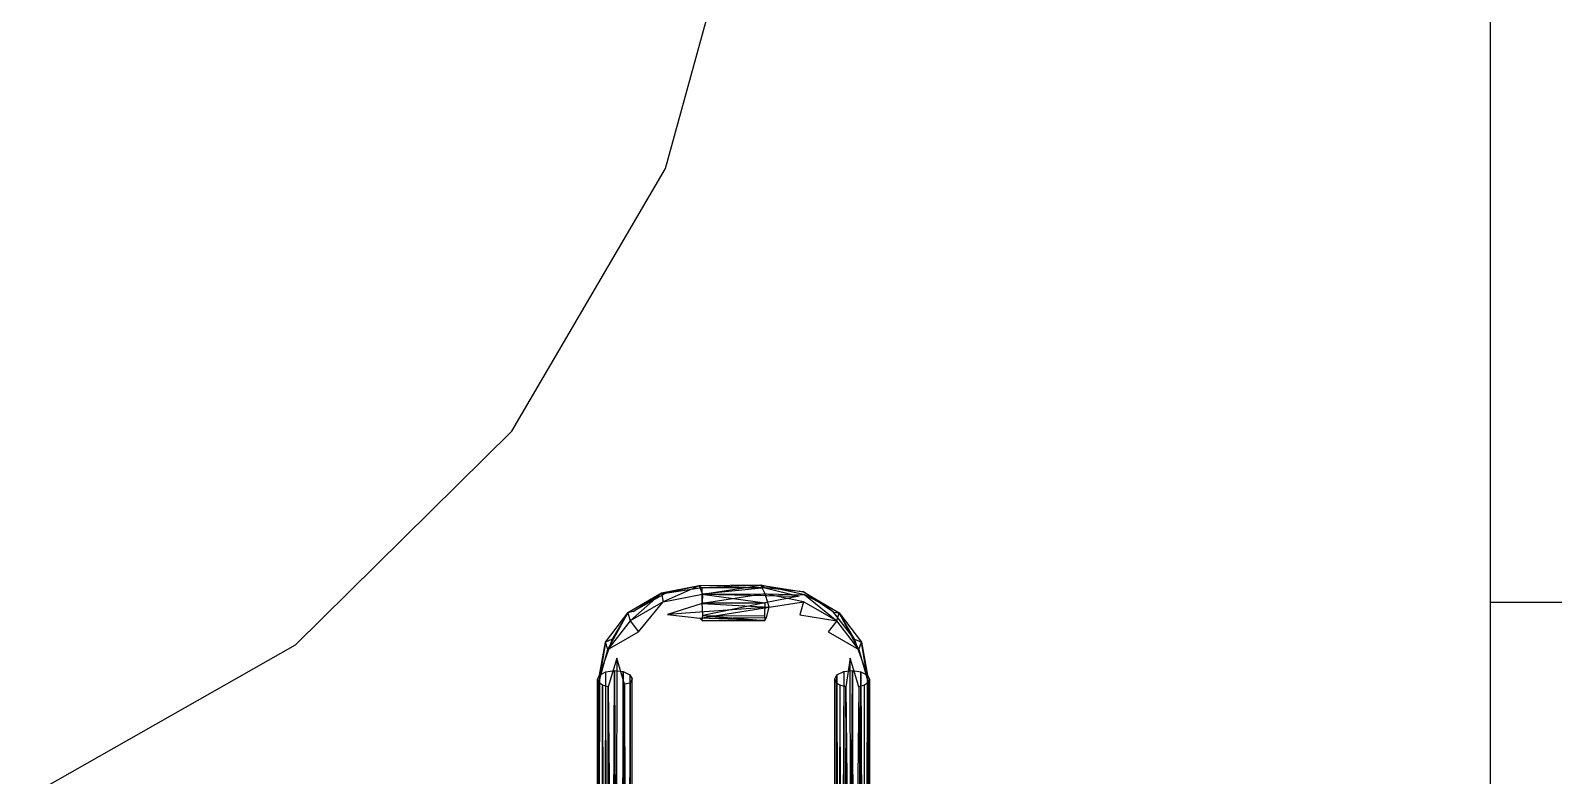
# Model space of a CAD drawing. Header units: inches. Extents: x 0 to 54693, y 0 to 31146.
# Drawn here: x 13369.6 to 13587.7, y 14923.5 to 15030.2 of the extents above; entities that cross this region are included whole.
import ezdxf

# ---------------------------------------------------------------- set-up
doc = ezdxf.new("R2010")
doc.units = ezdxf.units.IN
doc.header["$MEASUREMENT"] = 0
doc.layers.add('Added', color=3, linetype='Continuous')

msp = doc.modelspace()

# ---------------------------------------------------------------- linework, layer by layer
at = {"layer": 'Added', "linetype": 'Continuous', "lineweight": -2, "ltscale": 0.18}
for p, q in [((13578.66, 14748.32), (13578.66, 15348.33)), ((13460.52, 15010.41), (13472.08, 15052.44)), ((13438.48, 14972.8), (13460.52, 15010.41)), ((13407.45, 14942.17), (13438.48, 14972.8)), ((13465.33, 14950.66), (13459.92, 14949.59)), ((13465.33, 14950.66), (13460.19, 14948.37)), ((13465.33, 14950.66), (13460.45, 14949.56)), ((13465.74, 14950.37), (13460.45, 14949.56)), ((13474.16, 14950.75), (13465.33, 14950.66)), ((13465.33, 14950.66), (13465.8, 14949.46)), ((13465.33, 14950.66), (13465.74, 14950.37)), ((13474.16, 14950.75), (13465.74, 14950.37)), ((13465.74, 14948.22), (13465.74, 14950.37)), ((13474.74, 14950.37), (13465.74, 14950.37)), ((13474.74, 14950.37), (13465.74, 14949.46)), ((13465.8, 14949.46), (13474.16, 14950.75)), ((13480.48, 14949.39), (13474.16, 14950.75)), ((13474.16, 14950.75), (13480.29, 14949.79)), ((13474.74, 14950.37), (13474.16, 14950.75)), ((13474.77, 14949.52), (13474.16, 14950.75)), ((13474.74, 14950.37), (13479.67, 14949.16)), ((13480.29, 14949.79), (13474.74, 14950.37)), ((13459.92, 14949.59), (13455.1, 14946.77)), ((13459.92, 14949.59), (13455.44, 14945.66)), ((13460.19, 14948.37), (13455.44, 14945.66)), ((13455.9, 14946.98), (13459.92, 14949.59)), ((13460.45, 14949.56), (13455.9, 14946.98)), ((13456.65, 14944.08), (13460.19, 14948.37)), ((13459.92, 14949.59), (13460.45, 14949.56)), ((13459.92, 14949.59), (13460.19, 14948.37)), ((13460.19, 14948.37), (13465.8, 14949.46)), ((13465.74, 14948.14), (13460.82, 14946.56)), ((13474.77, 14949.52), (13465.74, 14948.14)), ((13465.74, 14949.46), (13479.67, 14949.16)), ((13465.74, 14949.46), (13474.74, 14948.22)), ((13465.8, 14949.46), (13465.74, 14948.14)), ((13465.86, 14946.43), (13465.74, 14948.22)), ((13465.74, 14948.22), (13474.74, 14948.22)), ((13465.74, 14948.14), (13475.35, 14947.59)), ((13465.8, 14949.46), (13474.77, 14949.52)), ((13474.74, 14948.22), (13465.86, 14946.43)), ((13474.74, 14948.22), (13474.68, 14946.35)), ((13479.67, 14949.16), (13474.74, 14948.22)), ((13474.77, 14949.52), (13480.48, 14949.39)), ((13475.35, 14947.59), (13474.77, 14949.52)), ((13480.3, 14948.37), (13474.77, 14949.52)), ((13475.35, 14947.59), (13480.3, 14948.37)), ((13480.3, 14948.37), (13479.74, 14946.49)), ((13480.29, 14949.79), (13485.39, 14946.77)), ((13484.59, 14946.89), (13480.29, 14949.79)), ((13485.06, 14945.65), (13480.3, 14948.37)), ((13480.48, 14949.39), (13485.06, 14945.65)), ((13485.39, 14946.77), (13480.48, 14949.39)), ((13578.66, 14948.33), (13978.66, 14948.33)), ((13451.91, 14942.57), (13455.1, 14946.77)), ((13452.27, 14941.55), (13455.1, 14946.77)), ((13455.44, 14945.66), (13452.27, 14941.55)), ((13455.1, 14946.77), (13452.89, 14943.03)), ((13455.9, 14946.98), (13455.1, 14946.77)), ((13455.1, 14946.77), (13455.44, 14945.66)), ((13455.44, 14945.66), (13456.65, 14944.08)), ((13475.35, 14947.59), (13460.82, 14946.56)), ((13460.82, 14946.56), (13465.41, 14946.04)), ((13465.41, 14946.04), (13475.35, 14947.59)), ((13465.41, 14946.04), (13474.96, 14946.11)), ((13465.41, 14946.04), (13465.74, 14945.7)), ((13474.74, 14945.7), (13465.41, 14946.04)), ((13465.74, 14945.7), (13465.86, 14946.43)), ((13465.74, 14945.7), (13474.74, 14945.7)), ((13465.86, 14946.43), (13474.74, 14945.7)), ((13465.86, 14946.43), (13474.68, 14946.35)), ((13474.68, 14946.35), (13474.74, 14945.7)), ((13474.74, 14945.7), (13474.96, 14946.11)), ((13474.96, 14946.11), (13475.35, 14947.59)), ((13479.74, 14946.49), (13485.06, 14945.65)), ((13485.06, 14945.65), (13483.83, 14944.08)), ((13487.6, 14943.04), (13484.59, 14946.89)), ((13484.59, 14946.89), (13485.39, 14946.77)), ((13485.06, 14945.65), (13485.39, 14946.77)), ((13488.22, 14941.55), (13485.06, 14945.65)), ((13485.39, 14946.77), (13488.58, 14942.57)), ((13487.6, 14943.04), (13485.39, 14946.77)), ((13488.22, 14941.55), (13485.39, 14946.77)), ((13452.27, 14941.55), (13456.65, 14944.08)), ((13483.83, 14944.08), (13488.22, 14941.55)), ((13407.45, 14942.17), (13369.55, 14920.62)), ((13451.91, 14942.57), (13450.94, 14936.82)), ((13450.94, 14936.82), (13452.27, 14941.55)), ((13452.89, 14943.03), (13451.04, 14937.88)), ((13451.04, 14937.88), (13451.91, 14942.57)), ((13452.89, 14943.03), (13451.91, 14942.57)), ((13452.27, 14941.55), (13451.91, 14942.57)), ((13489.44, 14937.88), (13487.6, 14943.04)), ((13487.6, 14943.04), (13488.58, 14942.57)), ((13488.22, 14941.55), (13488.58, 14942.57)), ((13488.22, 14941.55), (13489.54, 14936.82)), ((13488.58, 14942.57), (13489.44, 14937.88)), ((13489.54, 14936.82), (13488.58, 14942.57)), ((13453.54, 14940.32), (13452.31, 14936.2)), ((13453.54, 14940.32), (13453.24, 14848.71)), ((13454.63, 14936.58), (13453.54, 14940.32)), ((13486.96, 14940.32), (13486.33, 14936.2)), ((13487.24, 14848.71), (13486.96, 14940.32)), ((13488.2, 14936.18), (13486.96, 14940.32)), ((13450.75, 14937.31), (13451.04, 14937.88)), ((13450.94, 14936.82), (13450.75, 14937.31)), ((13450.8, 14759.51), (13450.75, 14937.31)), ((13450.75, 14937.31), (13450.81, 14760.52)), ((13451.04, 14937.88), (13450.81, 14760.52)), ((13451.04, 14937.88), (13451.97, 14938.36)), ((13451.3, 14762.69), (13451.04, 14937.88)), ((13451.3, 14762.69), (13451.97, 14938.36)), ((13451.97, 14938.36), (13453.21, 14938.53)), ((13452.25, 14763.35), (13451.97, 14938.36)), ((13452.25, 14763.35), (13453.21, 14938.53)), ((13453.21, 14938.53), (13454.23, 14763.34)), ((13453.21, 14938.53), (13453.25, 14763.37)), ((13453.21, 14938.53), (13454.45, 14938.38)), ((13454.23, 14763.34), (13454.45, 14938.38)), ((13454.45, 14938.38), (13455.42, 14937.91)), ((13454.45, 14938.38), (13455.17, 14762.69)), ((13455.42, 14937.91), (13455.17, 14762.69)), ((13455.42, 14937.91), (13455.74, 14937.32)), ((13455.42, 14937.91), (13455.67, 14760.53)), ((13455.74, 14937.32), (13455.47, 14936.74)), ((13455.67, 14760.53), (13455.74, 14937.32)), ((13455.68, 14759.41), (13455.74, 14937.32)), ((13484.75, 14937.32), (13485.07, 14937.91)), ((13485.01, 14936.74), (13484.75, 14937.32)), ((13484.8, 14759.44), (13484.75, 14937.32)), ((13484.81, 14760.54), (13484.75, 14937.32)), ((13484.81, 14760.54), (13485.07, 14937.91)), ((13485.07, 14937.91), (13486.04, 14938.38)), ((13485.07, 14937.91), (13485.31, 14762.69)), ((13486.04, 14938.38), (13485.31, 14762.69)), ((13486.04, 14938.38), (13487.28, 14938.53)), ((13486.04, 14938.38), (13486.26, 14763.34)), ((13486.26, 14763.34), (13487.28, 14938.53)), ((13487.28, 14938.53), (13487.23, 14763.37)), ((13487.28, 14938.53), (13488.51, 14938.36)), ((13488.24, 14763.35), (13487.28, 14938.53)), ((13488.24, 14763.35), (13488.51, 14938.36)), ((13488.51, 14938.36), (13489.44, 14937.88)), ((13488.51, 14938.36), (13489.18, 14762.69)), ((13489.18, 14762.69), (13489.44, 14937.88)), ((13489.44, 14937.88), (13489.74, 14937.31)), ((13489.44, 14937.88), (13489.67, 14760.52)), ((13489.74, 14937.31), (13489.54, 14936.82)), ((13489.67, 14760.52), (13489.74, 14937.31)), ((13489.74, 14937.31), (13489.68, 14759.51)), ((13450.8, 14759.51), (13450.94, 14936.82)), ((13451.49, 14936.42), (13450.94, 14936.82)), ((13450.94, 14936.82), (13451.29, 14760.67)), ((13451.29, 14760.67), (13451.49, 14936.42)), ((13452.31, 14936.2), (13451.49, 14936.42)), ((13451.49, 14936.42), (13452.16, 14760.37)), ((13452.16, 14760.37), (13452.31, 14936.2)), ((13452.31, 14936.2), (13453.24, 14848.71)), ((13452.31, 14936.2), (13453.24, 14761.33)), ((13453.24, 14848.71), (13454.63, 14936.58)), ((13455.47, 14936.74), (13454.63, 14936.58)), ((13454.63, 14936.58), (13455.01, 14849.06)), ((13455.47, 14936.74), (13455.01, 14849.06)), ((13455.47, 14936.74), (13455.2, 14760.67)), ((13455.68, 14759.41), (13455.47, 14936.74)), ((13484.8, 14759.44), (13485.01, 14936.74)), ((13485.52, 14936.42), (13485.01, 14936.74)), ((13485.29, 14760.67), (13485.01, 14936.74)), ((13485.29, 14760.67), (13485.52, 14936.42)), ((13486.33, 14936.2), (13485.52, 14936.42)), ((13486.19, 14759.95), (13485.52, 14936.42)), ((13486.33, 14936.2), (13486.19, 14759.95)), ((13486.33, 14936.2), (13487.24, 14848.71)), ((13487.24, 14761.33), (13486.33, 14936.2)), ((13488.2, 14936.18), (13487.24, 14848.71)), ((13489.01, 14936.44), (13488.2, 14936.18)), ((13488.2, 14936.18), (13489.01, 14849.06)), ((13489.01, 14849.06), (13489.54, 14936.82)), ((13489.54, 14936.82), (13489.01, 14936.44)), ((13489.01, 14849.06), (13489.01, 14936.44)), ((13489.54, 14936.82), (13489.2, 14760.67)), ((13489.54, 14936.82), (13489.68, 14759.51))]:
    msp.add_line(p, q, dxfattribs=at)

doc.saveas('drawing.dxf')
